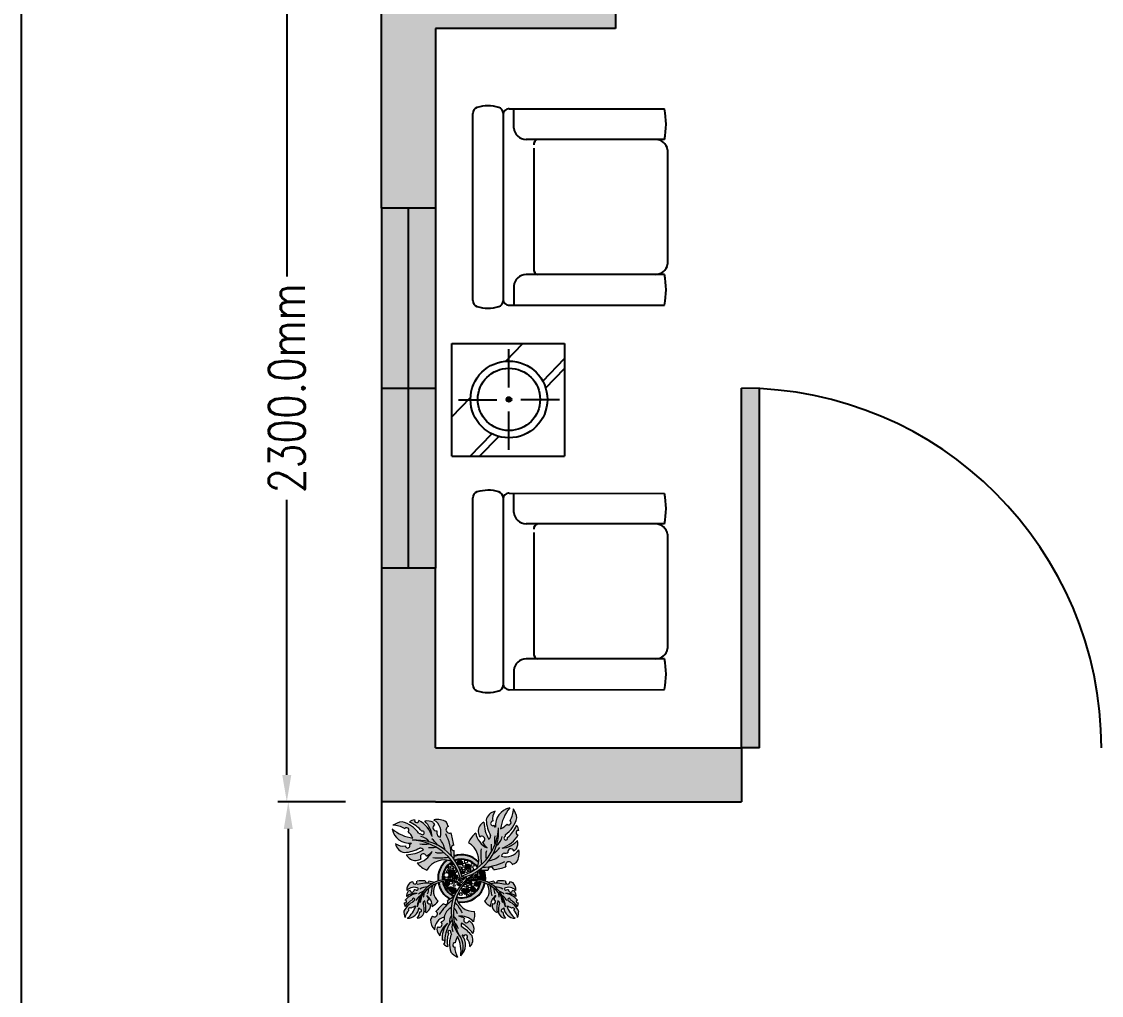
# Model space of a CAD drawing. Header units: millimetres. Extents: x 15734 to 38872, y 8066 to 23066.
# Drawn here: x 28872 to 31872, y 10878 to 13585 of the extents above; entities that cross this region are included whole.
import ezdxf

# ---------------------------------------------------------------- set-up
doc = ezdxf.new("R2010")
doc.units = ezdxf.units.MM
doc.header["$MEASUREMENT"] = 0
doc.layers.get('0').update_dxf_attribs({"color": 4})
for name, color, linetype in [('Door', 6, 'Continuous'), ('Flower. Ref. TV.', 4, 'Continuous'), ('Wall', 10, 'Continuous'), ('Window Glass', 5, 'Continuous')]:
    doc.layers.add(name, color=color, linetype=linetype)
doc.styles.add('ROMANS', font='romans.shx', dxfattribs={"width": 0.8})
doc.dimstyles.get("Standard").update_dxf_attribs({"dimtxt": 100, "dimasz": 75, "dimexe": 25, "dimexo": 0, "dimgap": 0.09, "dimtad": 0, "dimtoh": 1, "dimdec": 1, "dimzin": 0, "dimdsep": 46, "dimtxsty": 'ROMANS', "dimcen": 0.09, "dimclrd": 7, "dimclre": 7, "dimclrt": 7, "dimadec": 0, "dimazin": 0, "dimtfac": 1, "dimtdec": 1, "dimtofl": 0, "dimtmove": 0, "dimatfit": 3, "dimfxl": 1, "dimtfillclr": 7, "dimtolj": 1, "dimtzin": 0, "dimarcsym": 0})

# ---------------------------------------------------------------- blocks, each defined once
blk = doc.blocks.new('Novo Cashepo')
at = {"ltscale": 0.1}
h = blk.add_hatch(color=75, dxfattribs=at)
h.set_gradient(color1=(108, 164, 86), color2=(79, 120, 63), one_color=1, tint=0.36, name='CYLINDER')
h.paths.add_polyline_path([(0.283, 0.427, -0.314907), (0.264, 0.389, -0.122145), (0.217, 0.559, 0.291545), (0.16, 0.463, 0.043027), (0.176, 0.412, -1.339402), (0.202, 0.36, 0.060072), (0.249, 0.303, -0.231117), (0.136, 0.451, 0.11449), (0.063, 0.356, -0.376746), (0.15, 0.105, 0.228124), (0.36, 0.502, -0.2613), (0.174, 0.087, 0.033062), (0.259, 0.085, -0.981895), (0.313, 0.089, 0.048855), (0.436, 0.117, -1.138233), (0.498, 0.141, 0.018864), (0.541, 0.162, 0.208979), (0.562, 0.285, -0.346636), (0.392, 0.222, -0.42625), (0.423, 0.252, 0.04537), (0.455, 0.255, -0.994855), (0.513, 0.275, 0.044381), (0.539, 0.294, 0.18118), (0.55, 0.376, -0.18833), (0.397, 0.302, 0.191426), (0.557, 0.434, -1.174476), (0.564, 0.476, 0.140528), (0.54, 0.529, -0.125367), (0.452, 0.407, -2.245001), (0.426, 0.418, -0.031976), (0.428, 0.433, 0.181425), (0.544, 0.601, 0.094503), (0.51, 0.693, -0.138196), (0.476, 0.577, -1.074478), (0.446, 0.539, -0.088291), (0.383, 0.494, -0.144087), (0.473, 0.701, 0.388768), (0.331, 0.509, -0.041945), (0.319, 0.528, -1.340573), (0.305, 0.569, -0.196063), (0.327, 0.668, 0.307628), (0.239, 0.578, 0.111291)])
h = blk.add_hatch(color=75, dxfattribs=at)
h.set_gradient(color1=(108, 164, 86), color2=(102, 154, 81), one_color=1, tint=0.46, name='CYLINDER')
h.paths.add_polyline_path([(-0.081, 0.193, 0.033062), (-0.078, 0.278, -0.981895), (-0.083, 0.332, 0.048855), (-0.11, 0.455, -1.138233), (-0.134, 0.517, 0.018864), (-0.156, 0.56, 0.208979), (-0.278, 0.581, -0.346636), (-0.216, 0.411, -0.42625), (-0.246, 0.441, 0.04537), (-0.248, 0.474, -0.994855), (-0.269, 0.531, 0.044381), (-0.287, 0.558, 0.18118), (-0.37, 0.569, -0.18833), (-0.296, 0.416, 0.191426), (-0.427, 0.576, -1.174476), (-0.47, 0.583, 0.140528), (-0.523, 0.559, -0.125367), (-0.4, 0.471, -2.245001), (-0.411, 0.445, -0.031976), (-0.426, 0.447, 0.181425), (-0.595, 0.563, 0.094503), (-0.686, 0.529, -0.138196), (-0.571, 0.495, -1.074478), (-0.533, 0.465, -0.088291), (-0.488, 0.402, -0.144087), (-0.694, 0.492, 0.388768), (-0.503, 0.35, -0.041945), (-0.522, 0.338, -1.340573), (-0.563, 0.324, -0.196063), (-0.662, 0.346, 0.307628), (-0.572, 0.258, 0.111291), (-0.42, 0.302, -0.314907), (-0.383, 0.283, -0.122145), (-0.553, 0.236, 0.291545), (-0.456, 0.179, 0.043027), (-0.405, 0.195, -1.339402), (-0.354, 0.221, 0.060072), (-0.297, 0.268, -0.231117), (-0.444, 0.154, 0.11449), (-0.35, 0.082, -0.376746), (-0.099, 0.169, 0.228124), (-0.495, 0.379, -0.2613)])
h = blk.add_hatch(color=35, dxfattribs=at)
h.set_gradient(color1=(166, 115, 84), color2=(109, 75, 55), one_color=1, tint=0.32, name='INVCYLINDER')
h.paths.add_polyline_path([(0.36, 0.502, -0.309503), (0.012, 0.032, 0.812635), (0.017, 0.012, 0.364481)])
h = blk.add_hatch(color=35, dxfattribs=at)
h.set_gradient(color1=(166, 115, 84), color2=(109, 75, 55), one_color=1, tint=0.32, name='INVCYLINDER')
h.paths.add_polyline_path([(-0.019, 0.008, 0.872708), (0, 0.013, 0.378997), (-0.495, 0.379, -0.322151)])
h = blk.add_hatch(color=9, dxfattribs=at)
h.set_gradient(color1=(185, 193, 193), color2=(81, 92, 92), one_color=1, tint=0.34, name='CURVED')
h.paths.add_polyline_path([(0.152, 0.111, 0.06904), (0.164, 0.165, 0.288006), (-0.079, 0.223, -0.011646), (-0.081, 0.193, -0.009266), (-0.071, 0.179, -0.341204)])
h = blk.add_hatch(color=9, dxfattribs=at)
h.set_gradient(color1=(185, 193, 193), color2=(81, 92, 92), one_color=1, tint=0.34, name='CURVED')
h.paths.add_polyline_path([(-0.097, 0.167, 0.00155), (-0.099, 0.169, 0.067559), (-0.151, 0.183, 0.253608), (-0.237, -0.024, -0.036817), (-0.193, -0.014, -0.290631)])
h = blk.add_hatch(color=33, dxfattribs=at)
h.set_gradient(color1=(179, 165, 128), color2=(150, 134, 90), one_color=1, tint=0.47)
h.paths.add_polyline_path([(-0.149, 0.115, 1), (-0.129, 0.115, 1)])
h = blk.add_hatch(color=33, dxfattribs=at)
h.set_gradient(color1=(179, 165, 128), color2=(150, 134, 90), one_color=1, tint=0.47)
h.paths.add_polyline_path([(-0.113, 0.143, 1), (-0.093, 0.143, 1)])
h = blk.add_hatch(color=33, dxfattribs=at)
h.set_gradient(color1=(179, 165, 128), color2=(150, 134, 90), one_color=1, tint=0.47)
h.paths.add_polyline_path([(-0.047, 0.16, -1), (0.002, 0.16, -1)])
h = blk.add_hatch(color=33, dxfattribs=at)
h.set_gradient(color1=(179, 165, 128), color2=(150, 134, 90), one_color=1, tint=0.47)
h.paths.add_polyline_path([(0.033, 0.119, 1), (0.082, 0.119, 1)])
h = blk.add_hatch(color=33, dxfattribs=at)
h.set_gradient(color1=(179, 165, 128), color2=(150, 134, 90), one_color=1, tint=0.47)
h.paths.add_polyline_path([(-0.171, 0.005, 1), (-0.191, 0.005, 1)])
h = blk.add_hatch(color=33, dxfattribs=at)
h.set_gradient(color1=(179, 165, 128), color2=(150, 134, 90), one_color=1, tint=0.47)
edge = h.paths.add_edge_path()
edge.add_spline(control_points=[(-0.126, 0.039), (-0.128, 0.031), (-0.132, 0.016), (-0.099, 0.01), (-0.082, 0.025), (-0.059, 0.048), (-0.085, 0.062), (-0.086, 0.087), (-0.111, 0.089), (-0.124, 0.079), (-0.138, 0.061), (-0.121, 0.057), (-0.124, 0.047), (-0.126, 0.039)], knot_values=[0, 0, 0, 0, 0.020201, 0.040881, 0.075874, 0.093984, 0.117931, 0.138882, 0.158108, 0.177537, 0.194687, 0.200618, 0.219249, 0.219249, 0.219249, 0.219249], degree=3, periodic=0)
h = blk.add_hatch(color=35, dxfattribs=at)
h.set_gradient(color1=(166, 115, 84), color2=(109, 75, 55), one_color=1, tint=0.32, name='INVCYLINDER')
h.paths.add_polyline_path([(0.099, 0.019, 0.726279), (0.092, 0.023, 0.000011), (0.092, 0.023, 0.454782), (-0.024, -0.571, -0.387777)])
h = blk.add_hatch(color=33, dxfattribs=at)
h.set_gradient(color1=(179, 165, 128), color2=(150, 134, 90), one_color=1, tint=0.47)
h.paths.add_polyline_path([(-0.077, 0.004, 1), (-0.097, 0.004, 1)])
h = blk.add_hatch(color=33, dxfattribs=at)
h.set_gradient(color1=(179, 165, 128), color2=(150, 134, 90), one_color=1, tint=0.47)
h.paths.add_polyline_path([(-0.045, 0.022, 1), (-0.075, 0.022, 1)])
h = blk.add_hatch(color=33, dxfattribs=at)
h.set_gradient(color1=(179, 165, 128), color2=(150, 134, 90), one_color=1, tint=0.47)
h.paths.add_polyline_path([(0.024, 0.062, 1), (-0.006, 0.062, 1)])
h = blk.add_hatch(color=33, dxfattribs=at)
h.set_gradient(color1=(179, 165, 128), color2=(150, 134, 90), one_color=1, tint=0.47)
h.paths.add_polyline_path([(0.018, -0.006, 1), (-0.002, -0.006, 1)])
h = blk.add_hatch(color=33, dxfattribs=at)
h.set_gradient(color1=(179, 165, 128), color2=(150, 134, 90), one_color=1, tint=0.47)
h.paths.add_polyline_path([(0.156, 0.03, 1), (0.126, 0.03, 1)])
h = blk.add_hatch(color=33, dxfattribs=at)
h.set_gradient(color1=(179, 165, 128), color2=(150, 134, 90), one_color=1, tint=0.47)
h.paths.add_polyline_path([(0.183, 0.008, 1), (0.153, 0.008, 1)])
h = blk.add_hatch(color=9, dxfattribs=at)
h.set_gradient(color1=(185, 193, 193), color2=(81, 92, 92), one_color=1, tint=0.34, name='CURVED')
h.paths.add_polyline_path([(0.174, 0.087, -0.003321), (0.169, 0.084, -0.134103), (0.187, -0.015, -0.036923), (0.23, -0.027, 0.121396), (0.216, 0.085, -0.016535)])
h = blk.add_hatch(color=75, dxfattribs=at)
h.set_gradient(color1=(108, 164, 86), color2=(62, 94, 49), one_color=1, tint=0.28, name='CURVED')
h.paths.add_polyline_path([(-0.563, -0.214, -1.174476), (-0.573, -0.24, 0.140528), (-0.565, -0.277, -0.125367), (-0.493, -0.21, -2.245001), (-0.478, -0.22, -0.031976), (-0.481, -0.229, 0.181425), (-0.576, -0.323, 0.094503), (-0.565, -0.385, -0.138196), (-0.529, -0.316, -1.074478), (-0.506, -0.295, -0.088291), (-0.459, -0.274, -0.144087), (-0.543, -0.395, 0.388768), (-0.428, -0.29, -0.041945), (-0.423, -0.304, -1.340573), (-0.419, -0.332, -0.196063), (-0.445, -0.392, 0.307628), (-0.378, -0.346, 0.111291), (-0.387, -0.243, -0.314907), (-0.371, -0.222, -0.122145), (-0.361, -0.336, 0.291545), (-0.313, -0.281, 0.043027), (-0.317, -0.247, -1.339402), (-0.327, -0.211, 0.060072), (-0.35, -0.168, -0.231117), (-0.296, -0.277, 0.11449), (-0.238, -0.225, -0.376746), (-0.262, -0.054, 0.228124), (-0.446, -0.282, -0.2613), (-0.275, -0.039, 0.033062), (-0.329, -0.027, -0.981895), (-0.365, -0.023, 0.048855), (-0.447, -0.026, -1.138233), (-0.489, -0.034, 0.018864), (-0.52, -0.042, 0.208979), (-0.548, -0.118, -0.346636), (-0.432, -0.099, -0.42625), (-0.455, -0.114, 0.04537), (-0.476, -0.112, -0.994855), (-0.515, -0.118, 0.044381), (-0.535, -0.126, 0.18118), (-0.552, -0.178, -0.18833), (-0.445, -0.149, 0.191426)])
h = blk.add_hatch(color=35, dxfattribs=at)
h.set_gradient(color1=(166, 115, 84), color2=(109, 75, 55), one_color=1, tint=0.32, name='INVCYLINDER')
h.paths.add_polyline_path([(-0.071, -0.024, 0.529291), (-0.071, -0.019, 0.456534), (-0.446, -0.282, -0.387777)])
h = blk.add_hatch(color=9, dxfattribs=at)
h.set_gradient(color1=(185, 193, 193), color2=(81, 92, 92), one_color=1, tint=0.34, name='CURVED')
h.paths.add_polyline_path([(-0.192, -0.029, 0.03292), (-0.234, -0.042, 0.221446), (-0.12, -0.204, -0.019377), (-0.082, -0.183, -0.005069), (-0.079, -0.175, -0.256969)])
h = blk.add_hatch(color=33, dxfattribs=at)
h.set_gradient(color1=(179, 165, 128), color2=(150, 134, 90), one_color=1, tint=0.47)
h.paths.add_polyline_path([(-0.127, -0.053, 1), (-0.177, -0.053, 1)])
h = blk.add_hatch(color=33, dxfattribs=at)
h.set_gradient(color1=(179, 165, 128), color2=(150, 134, 90), one_color=1, tint=0.47)
h.paths.add_polyline_path([(-0.129, -0.095, 1), (-0.159, -0.095, 1)])
h = blk.add_hatch(color=33, dxfattribs=at)
h.set_gradient(color1=(179, 165, 128), color2=(150, 134, 90), one_color=1, tint=0.47)
edge = h.paths.add_edge_path()
edge.add_spline(control_points=[(-0.106, -0.138), (-0.102, -0.146), (-0.094, -0.16), (-0.066, -0.142), (-0.063, -0.12), (-0.062, -0.087), (-0.09, -0.094), (-0.107, -0.076), (-0.128, -0.091), (-0.13, -0.107), (-0.129, -0.13), (-0.114, -0.122), (-0.109, -0.131), (-0.106, -0.138)], knot_values=[0, 0, 0, 0, 0.020201, 0.040881, 0.075874, 0.093984, 0.117931, 0.138882, 0.158108, 0.177537, 0.194687, 0.200618, 0.219249, 0.219249, 0.219249, 0.219249], degree=3, periodic=0)
h = blk.add_hatch(color=33, dxfattribs=at)
h.set_gradient(color1=(179, 165, 128), color2=(150, 134, 90), one_color=1, tint=0.47)
h.paths.add_polyline_path([(-0.044, -0.032, 1), (-0.064, -0.032, 1)])
h = blk.add_hatch(color=9, dxfattribs=at)
h.set_gradient(color1=(185, 193, 193), color2=(81, 92, 92), one_color=1, tint=0.34, name='CURVED')
h.paths.add_polyline_path([(0.185, -0.031, -0.449638), (-0.056, -0.183, 0.000699), (-0.057, -0.184, 0.072477), (-0.041, -0.232, 0.40511), (0.228, -0.045, 0.032975)])
h = blk.add_hatch(color=33, dxfattribs=at)
h.set_gradient(color1=(179, 165, 128), color2=(150, 134, 90), one_color=1, tint=0.47)
h.paths.add_polyline_path([(-0.019, -0.056, 1), (-0.05, -0.056, 1)])
h = blk.add_hatch(color=33, dxfattribs=at)
h.set_gradient(color1=(179, 165, 128), color2=(150, 134, 90), one_color=1, tint=0.47)
h.paths.add_polyline_path([(-0.015, -0.015, 1), (-0.035, -0.015, 1)])
h = blk.add_hatch(color=33, dxfattribs=at)
h.set_gradient(color1=(179, 165, 128), color2=(150, 134, 90), one_color=1, tint=0.47)
edge = h.paths.add_edge_path()
edge.add_spline(control_points=[(0.025, -0.1), (0.017, -0.098), (0.002, -0.094), (-0.004, -0.127), (0.011, -0.144), (0.034, -0.166), (0.048, -0.141), (0.073, -0.14), (0.075, -0.115), (0.065, -0.102), (0.047, -0.088), (0.043, -0.104), (0.033, -0.102), (0.025, -0.1)], knot_values=[0, 0, 0, 0, 0.020201, 0.040881, 0.075874, 0.093984, 0.117931, 0.138882, 0.158108, 0.177537, 0.194687, 0.200618, 0.219249, 0.219249, 0.219249, 0.219249], degree=3, periodic=0)
h = blk.add_hatch(color=33, dxfattribs=at)
h.set_gradient(color1=(179, 165, 128), color2=(150, 134, 90), one_color=1, tint=0.47)
h.paths.add_polyline_path([(0.06, -0.044, 1), (0.04, -0.044, 1)])
h = blk.add_hatch(color=35, dxfattribs=at)
h.set_gradient(color1=(166, 115, 84), color2=(109, 75, 55), one_color=1, tint=0.32, name='INVCYLINDER')
h.paths.add_polyline_path([(0.431, -0.282, 0.456534), (0.057, -0.019, 0.529291), (0.056, -0.024, -0.387777)])
h = blk.add_hatch(color=33, dxfattribs=at)
h.set_gradient(color1=(179, 165, 128), color2=(150, 134, 90), one_color=1, tint=0.47)
h.paths.add_polyline_path([(0.094, -0.041, 1), (0.064, -0.041, 1)])
h = blk.add_hatch(color=33, dxfattribs=at)
h.set_gradient(color1=(179, 165, 128), color2=(150, 134, 90), one_color=1, tint=0.47)
h.paths.add_polyline_path([(0.133, -0.109, 1), (0.084, -0.109, 1)])
h = blk.add_hatch(color=33, dxfattribs=at)
h.set_gradient(color1=(179, 165, 128), color2=(150, 134, 90), one_color=1, tint=0.47)
h.paths.add_polyline_path([(0.174, -0.054, 1), (0.125, -0.054, 1)])
h = blk.add_hatch(color=75, dxfattribs=at)
h.set_gradient(color1=(108, 164, 86), color2=(154, 193, 138), one_color=1, tint=0.65, name='HEMISPHERICAL')
h.paths.add_polyline_path([(0.417, -0.099, -0.346636), (0.534, -0.118, 0.208979), (0.505, -0.042, 0.018864), (0.475, -0.034, -1.138233), (0.432, -0.026, 0.048855), (0.35, -0.023, -0.981895), (0.315, -0.027, 0.033062), (0.261, -0.039, -0.2613), (0.431, -0.282, 0.228124), (0.248, -0.054, -0.376746), (0.223, -0.225, 0.11449), (0.281, -0.277, -0.231117), (0.335, -0.168, 0.060072), (0.313, -0.211, -1.339402), (0.302, -0.247, 0.043027), (0.299, -0.281, 0.291545), (0.347, -0.336, -0.122145), (0.356, -0.222, -0.314907), (0.372, -0.243, 0.111291), (0.363, -0.346, 0.307628), (0.431, -0.392, -0.196063), (0.404, -0.332, -1.340573), (0.408, -0.304, -0.041945), (0.414, -0.29, 0.388768), (0.528, -0.395, -0.144087), (0.445, -0.274, -0.088291), (0.491, -0.295, -1.074478), (0.515, -0.316, -0.138196), (0.551, -0.385, 0.094503), (0.562, -0.323, 0.181425), (0.466, -0.229, -0.031976), (0.463, -0.22, -2.245001), (0.478, -0.21, -0.125367), (0.55, -0.277, 0.140528), (0.559, -0.24, -1.174476), (0.549, -0.214, 0.191426), (0.43, -0.149, -0.18833), (0.537, -0.178, 0.18118), (0.52, -0.126, 0.044381), (0.501, -0.118, -0.994855), (0.462, -0.112, 0.04537), (0.44, -0.114, -0.42625)])
h = blk.add_hatch(color=75, dxfattribs=at)
h.set_gradient(color1=(108, 164, 86), color2=(128, 178, 108), one_color=1, tint=0.56, name='CYLINDER')
h.paths.add_polyline_path([(-0.093, -0.215, -0.021499), (-0.082, -0.183, 0.033062), (-0.145, -0.221, -0.981895), (-0.183, -0.249, 0.048855), (-0.259, -0.327, -1.138233), (-0.293, -0.373, 0.018864), (-0.314, -0.409, 0.208979), (-0.272, -0.507, -0.346636), (-0.178, -0.383, -0.218356), (-0.107, -0.288, -0.045186), (-0.093, -0.217, -0.00127), (-0.095, -0.216, -0.001036)])
h = blk.add_hatch(color=75, dxfattribs=at)
h.set_gradient(color1=(108, 164, 86), color2=(128, 178, 108), one_color=1, tint=0.56, name='CYLINDER')
h.paths.add_polyline_path([(0.115, -0.429, 0.11449), (0.123, -0.326, -0.376746), (-0.057, -0.184, 0.228124), (-0.024, -0.571, -0.289779), (-0.013, -0.768, 0.388768), (0.001, -0.563, -0.041945), (0.018, -0.571, -1.340573), (0.048, -0.594, -0.196063), (0.078, -0.676, 0.307628), (0.1, -0.57, 0.111291), (-0.003, -0.48, -0.314907), (-0.007, -0.444, -0.122145), (0.107, -0.546, 0.291545), (0.103, -0.449, 0.043027), (0.068, -0.419, -1.339402), (0.025, -0.394, 0.060072), (-0.036, -0.374, -0.231117)])
h = blk.add_hatch(color=75, dxfattribs=at)
h.set_gradient(color1=(108, 164, 86), color2=(128, 178, 108), one_color=1, tint=0.56, name='CYLINDER')
h.paths.add_polyline_path([(-0.186, -0.418, 0.04537), (-0.208, -0.436, -0.994855), (-0.24, -0.478, 0.044381), (-0.251, -0.503, 0.18118), (-0.22, -0.568, -0.18833), (-0.144, -0.443, 0.191426), (-0.198, -0.613, -0.461932), (-0.171, -0.622, -0.164855), (-0.099, -0.411, -0.076989), (-0.107, -0.288, 0.218356), (-0.178, -0.383, -0.42625)])
h = blk.add_hatch(color=75, dxfattribs=at)
h.set_gradient(color1=(108, 164, 86), color2=(128, 178, 108), one_color=1, tint=0.56, name='CYLINDER')
h.paths.add_polyline_path([(-0.111, -0.729, 0.094503), (-0.043, -0.779, -0.138196), (-0.073, -0.68, -1.074478), (-0.069, -0.638, -0.088291), (-0.044, -0.576, -0.144087), (-0.013, -0.768, 0.289779), (-0.024, -0.571, -0.111568), (-0.099, -0.411, 0.164855), (-0.171, -0.622, -0.461932), (-0.184, -0.648, 0.140528), (-0.142, -0.675, -0.125367), (-0.135, -0.545, -2.245001), (-0.111, -0.541, -0.031976), (-0.106, -0.553, 0.181425)])
at = {"lineweight": 5, "ltscale": 0.1}
for centre, radius in [((-0.139, 0.115), 0.00994), ((-0.101, 0.113), 0.015), ((-0.103, 0.143), 0.00994), ((-0.075, 0.093), 0.015), ((-0.022, 0.16), 0.0245), ((-0.018, 0.109), 0.00994), ((0.015, 0.101), 0.015), ((0.021, 0.137), 0.015), ((0.039, 0.167), 0.015), ((0.058, 0.119), 0.0245), ((0.099, 0.094), 0.015), ((0.104, 0.134), 0.015), ((-0.181, 0.005), 0.00994), ((-0.155, 0.035), 0.0245), ((-0.144, 0.071), 0.00994), ((-0.13, 0.091), 0.00994), ((-0.128, 0.005), 0.00994), ((-0.087, 0.004), 0.00994), ((-0.066, 0.066), 0.00994), ((-0.06, 0.022), 0.015), ((-0.064, -0.005), 0.00994), ((-0.04, 0.002), 0.00994), ((-0.007, 0.084), 0.00994), ((0.009, 0.062), 0.015), ((0.008, -0.006), 0.00994), ((0.035, 0.003), 0.00994), ((0.043, 0.074), 0.015), ((0.072, 0.078), 0.00994), ((0.099, 0.002), 0.00994), ((0.113, 0.029), 0.00994), ((0.127, 0.005), 0.00994), ((0.141, 0.03), 0.015), ((0.163, 0.054), 0.00994), ((0.168, 0.008), 0.015), ((-0.152, -0.053), 0.0245), ((-0.144, -0.095), 0.015), ((-0.111, -0.041), 0.015), ((-0.081, -0.04), 0.00994), ((-0.077, -0.069), 0.00994), ((-0.054, -0.032), 0.00994), ((-0.034, -0.056), 0.015), ((-0.025, -0.015), 0.00994), ((-0.009, -0.031), 0.00994), ((0.033, -0.072), 0.015), ((0.05, -0.044), 0.00994), ((0.075, -0.078), 0.015), ((0.079, -0.041), 0.015), ((0.109, -0.109), 0.0245), ((0.108, -0.063), 0.015), ((0.15, -0.054), 0.0245), ((-0.013, -0.155), 0.015), ((0.054, -0.166), 0.00994), ((0.087, -0.151), 0.00994)]:
    blk.add_circle(centre, radius, dxfattribs=at)
for centre, radius, start, end in [((0.349, 0.558), 0.112, 101.2825, 169.6799), ((0.437, 0.592), 0.134, 145.305, 189.6765), ((0.507, 0.528), 0.176, 101.0186, 185.9966), ((0.779, 0.444), 0.399, 140.0122, 172.8088), ((0.288, 0.695), 0.222, 327.8752, 359.3481), ((0.288, 0.557), 0.26, 9.8207, 31.4151), ((-0.551, 0.307), 0.26, 99.8207, 121.4151), ((-0.666, 0.281), 0.291, 34.8613, 75.9935), ((-0.455, 0.479), 0.105, 98.3059, 130.3029), ((-0.636, 0.275), 0.306, 39.7257, 68.3087), ((-0.449, 0.576), 0.0218, 160.6631, 359.0131), ((-0.562, 0.33), 0.28, 17.9062, 61.2534), ((-0.343, 0.453), 0.119, 62.1153, 103.1932), ((-0.528, 0.397), 0.233, 4.6076, 47.2701), ((-0.427, 0.442), 0.181, 29.481, 39.6456), ((-0.24, 0.431), 0.155, 56.9429, 104.1578), ((-0.355, 0.456), 0.146, 341.9118, 58.3844), ((-0.723, 0.253), 0.645, 24.1234, 28.4463), ((0.264, 0.467), 0.104, 117.2921, 182.3073), ((0.584, 0.57), 0.367, 181.7055, 209.5612), ((0.598, 0.6), 0.359, 183.393, 208.7944), ((0.306, 0.547), 0.0226, 92.4292, 305.5449), ((0.288, 0.695), 0.222, 295.3016, 315.484), ((0.262, 0.672), 0.291, 304.8613, 345.9935), ((0.463, 0.557), 0.024, 227.5673, 55.7919), ((-0.438, 0.798), 0.399, 230.0122, 262.8088), ((-0.521, 0.526), 0.176, 191.0186, 275.9966), ((-0.689, 0.307), 0.222, 57.8752, 89.3481), ((-0.551, 0.481), 0.024, 317.5673, 145.7919), ((-0.689, 0.307), 0.222, 25.3016, 45.484), ((-0.404, 0.565), 0.12, 259.0186, 266.3445), ((-0.394, 0.453), 0.0186, 205.201, 109.1617), ((-0.259, 0.503), 0.0304, 110.1108, 289.5198), ((-0.427, 0.442), 0.181, 359.2754, 10.1496), ((-0.216, 0.44), 0.0293, 181.0153, 270.3634), ((-0.626, 0.206), 0.521, 1.9256, 26.9542), ((-0.126, 0.484), 0.0334, 103.7865, 298.5822), ((-0.723, 0.253), 0.645, 7.0576, 18.2453), ((0.303, 0.248), 0.263, 129.608, 155.7334), ((0.343, 0.493), 0.212, 191.5061, 243.5602), ((0.462, 0.526), 0.308, 191.8137, 201.6687), ((0.311, 0.569), 0.28, 287.9062, 331.2534), ((0.546, 0.41), 0.12, 169.0186, 176.3445), ((0.256, 0.642), 0.306, 309.7257, 338.3087), ((0.557, 0.456), 0.0218, 70.6631, 269.0131), ((0.46, 0.461), 0.105, 8.3059, 40.3029), ((-0.585, 0.456), 0.134, 235.305, 279.6765), ((-0.552, 0.368), 0.112, 191.2825, 259.6799), ((-0.54, 0.325), 0.0226, 182.4292, 35.5449), ((-0.372, 0.527), 0.187, 255.9423, 283.4167), ((-0.433, 0.281), 0.137, 36.1411, 80.3873), ((-0.403, 0.243), 0.182, 28.6905, 56.0246), ((-0.385, 0.246), 0.219, 9.4944, 41.5537), ((-0.08, 0.305), 0.0274, 95.6708, 273.5772), ((-0.036, 0.181), 0.201, 337.7465, 60.3213), ((0.196, 0.39), 0.0302, 280.5489, 133.5686), ((0.462, 0.526), 0.308, 212.4488, 226.1997), ((0.247, 0.421), 0.0364, 298.8789, 8.7972), ((0.482, 0.314), 0.194, 172.3137, 193.7119), ((0.508, 0.378), 0.187, 165.9423, 193.4167), ((0.262, 0.439), 0.137, 306.1411, 350.3873), ((0.378, 0.534), 0.233, 274.6076, 317.2701), ((0.434, 0.401), 0.0186, 115.201, 19.1617), ((0.434, 0.349), 0.119, 332.1153, 13.1932), ((-0.593, 0.617), 0.359, 273.393, 298.7944), ((-0.564, 0.603), 0.367, 271.7055, 299.5612), ((-0.46, 0.283), 0.104, 207.2921, 272.3073), ((-0.486, 0.362), 0.212, 281.5061, 333.5602), ((-0.415, 0.266), 0.0364, 28.8789, 98.7972), ((-0.384, 0.215), 0.0302, 10.5489, 223.5686), ((-0.519, 0.481), 0.308, 302.4488, 316.1997), ((-0.308, 0.501), 0.194, 262.3137, 283.7119), ((-0.225, 0.426), 0.171, 255.544, 283.8081), ((-0.723, 0.253), 0.645, 354.6159, 2.1904), ((0.808, 0.234), 0.622, 174.4084, 188.6615), ((0.407, 0.232), 0.171, 165.544, 193.8081), ((0.227, 0.391), 0.219, 279.4944, 311.5537), ((0.224, 0.409), 0.182, 298.6905, 326.0246), ((0.438, 0.361), 0.146, 251.9118, 328.3844), ((0.421, 0.223), 0.0293, 91.0153, 180.3634), ((0.423, 0.433), 0.181, 269.2754, 280.1496), ((0.484, 0.265), 0.0304, 20.1108, 199.5198), ((0.423, 0.433), 0.181, 299.481, 309.6456), ((0.412, 0.247), 0.155, 326.9429, 14.1578), ((-0.519, 0.481), 0.308, 281.8137, 291.6687), ((-0.242, 0.322), 0.263, 219.608, 245.7334), ((-0.175, -0.017), 0.201, 67.7465, 150.3213), ((-0.228, 0.827), 0.622, 264.4084, 278.6615), ((0.187, 0.633), 0.521, 271.9256, 296.9542), ((0.286, 0.087), 0.0274, 5.6708, 183.5772), ((0.234, 0.729), 0.645, 277.0576, 288.2453), ((0.465, 0.133), 0.0334, 13.7865, 208.5822), ((0.234, 0.729), 0.645, 294.1234, 298.4463), ((0.234, 0.729), 0.645, 264.6159, 272.1904), ((-0.447, -0.112), 0.101, 136.0179, 183.2328), ((-0.478, -0.182), 0.0952, 60.9868, 137.4594), ((-0.393, -0.443), 0.421, 103.1984, 107.5212), ((-0.468, -0.033), 0.0217, 182.8615, 17.6572), ((-0.451, -0.096), 0.0191, 260.0903, 349.4383), ((-0.393, -0.443), 0.421, 86.1325, 97.3203), ((-0.351, -0.387), 0.34, 81.0006, 106.0292), ((-0.347, -0.227), 0.143, 88.5693, 120.6287), ((-0.347, -0.025), 0.0179, 174.7458, 352.6522), ((-0.443, -0.103), 0.112, 334.6189, 2.8831), ((-0.393, -0.443), 0.421, 73.6909, 81.2654), ((-0.699, -0.055), 0.405, 343.4834, 357.7365), ((-0.152, -0.126), 0.131, 146.8215, 229.3963), ((0.138, -0.126), 0.131, 310.6037, 33.1785), ((0.379, -0.443), 0.421, 98.7346, 106.3091), ((0.685, -0.055), 0.405, 182.2635, 196.5166), ((0.337, -0.387), 0.34, 73.9708, 98.9994), ((0.333, -0.025), 0.0179, 187.3478, 5.2542), ((0.428, -0.103), 0.112, 177.1169, 205.3811), ((0.333, -0.227), 0.143, 59.3713, 91.4307), ((0.379, -0.443), 0.421, 82.6797, 93.8675), ((0.464, -0.182), 0.0952, 42.5406, 119.0132), ((0.436, -0.096), 0.0191, 190.5617, 279.9097), ((0.453, -0.033), 0.0217, 162.3428, 357.1385), ((0.379, -0.443), 0.421, 72.4788, 76.8016), ((0.433, -0.112), 0.101, 356.7672, 43.9821), ((-0.566, -0.228), 0.0142, 239.7381, 78.088), ((-0.397, -0.385), 0.199, 118.8007, 147.3836), ((-0.423, -0.331), 0.183, 96.9812, 140.3284), ((-0.474, -0.175), 0.0773, 141.1903, 182.2681), ((-0.462, -0.3), 0.152, 83.6826, 126.345), ((-0.478, -0.23), 0.118, 108.5559, 118.7205), ((-0.496, -0.115), 0.0199, 189.1858, 8.5947), ((-0.481, -0.208), 0.0121, 284.2759, 188.2367), ((-0.478, -0.23), 0.118, 78.3504, 89.2246), ((-0.375, -0.254), 0.0892, 115.216, 159.4623), ((-0.347, -0.24), 0.119, 107.7654, 135.0996), ((-0.525, -0.185), 0.122, 335.0173, 2.4916), ((-0.501, -0.146), 0.126, 341.3887, 2.7869), ((-0.514, -0.285), 0.201, 21.5237, 35.2746), ((-0.434, -0.278), 0.138, 0.581, 52.6352), ((-0.327, -0.23), 0.0197, 89.6239, 302.6435), ((0.174, -0.677), 0.557, 117.3918, 124.9664), ((0.114, -0.153), 0.174, 190.5225, 273.0973), ((0.419, -0.278), 0.138, 127.3648, 179.419), ((0.313, -0.23), 0.0197, 237.3565, 90.3761), ((0.5, -0.285), 0.201, 144.7254, 158.4763), ((0.486, -0.146), 0.126, 177.2131, 198.6113), ((0.333, -0.24), 0.119, 44.9004, 72.2346), ((0.511, -0.185), 0.122, 177.5084, 204.9827), ((0.361, -0.254), 0.0892, 20.5377, 64.784), ((0.447, -0.3), 0.152, 53.655, 96.3174), ((0.408, -0.331), 0.183, 39.6716, 83.0188), ((0.463, -0.23), 0.118, 90.7754, 101.6496), ((0.466, -0.208), 0.0121, 351.7633, 255.7241), ((0.481, -0.115), 0.0199, 171.4053, 350.8142), ((0.382, -0.385), 0.199, 32.6164, 61.1993), ((0.463, -0.23), 0.118, 61.2795, 71.4441), ((0.46, -0.175), 0.0773, 357.7319, 38.8097), ((0.552, -0.228), 0.0142, 101.912, 300.2619), ((-0.404, -0.403), 0.19, 113.9363, 155.0685), ((-0.505, -0.243), 0.0687, 177.3808, 209.3779), ((-0.423, -0.415), 0.145, 136.9502, 168.4231), ((-0.707, -0.193), 0.26, 309.0872, 341.8838), ((-0.543, -0.28), 0.115, 270.0936, 355.0715), ((-0.518, -0.305), 0.0157, 36.6423, 224.8669), ((-0.423, -0.415), 0.145, 104.3766, 124.559), ((-0.554, -0.2), 0.0785, 338.0936, 345.4195), ((-0.417, -0.317), 0.0148, 261.5041, 114.6198), ((-0.363, -0.244), 0.0238, 107.9539, 177.8722), ((-0.61, -0.315), 0.234, 352.4679, 17.8694), ((-0.597, -0.298), 0.239, 350.7805, 18.6362), ((-0.38, -0.271), 0.0679, 286.3671, 351.3823), ((-0.514, -0.285), 0.201, 0.8887, 10.7437), ((-0.378, -0.126), 0.171, 298.683, 324.8084), ((0.174, -0.677), 0.557, 129.8335, 141.0213), ((0.163, -0.585), 0.45, 124.7016, 149.7302), ((-0.164, -0.235), 0.0237, 218.4468, 36.3532), ((-0.039, -0.413), 0.142, 118.5185, 167.7887), ((-0.184, -0.397), 0.148, 18.3199, 46.584), ((-0.474, -0.586), 0.537, 27.1843, 41.4375), ((0.363, -0.126), 0.171, 215.1916, 241.317), ((0.5, -0.285), 0.201, 169.2563, 179.1113), ((0.366, -0.271), 0.0679, 188.6177, 253.6329), ((0.583, -0.298), 0.239, 161.3638, 189.2195), ((0.349, -0.244), 0.0238, 2.1278, 72.0461), ((0.595, -0.315), 0.234, 162.1306, 187.5321), ((0.402, -0.317), 0.0148, 65.3802, 278.4959), ((0.528, -0.28), 0.115, 184.9285, 269.9064), ((0.409, -0.415), 0.145, 55.441, 75.6234), ((0.692, -0.193), 0.26, 198.1162, 230.9128), ((0.539, -0.2), 0.0785, 194.5805, 201.9064), ((0.389, -0.403), 0.19, 24.9315, 66.0637), ((0.504, -0.305), 0.0157, 315.1331, 143.3577), ((0.409, -0.415), 0.145, 11.5769, 43.0498), ((0.49, -0.243), 0.0687, 330.6221, 2.6192), ((-0.407, -0.326), 0.17, 178.8957, 200.49), ((-0.506, -0.33), 0.0874, 314.38, 358.7514), ((-0.446, -0.319), 0.0729, 270.3575, 338.7549), ((0.174, -0.677), 0.557, 146.8994, 151.2222), ((-0.18, -0.41), 0.134, 179.7189, 226.9338), ((-0.273, -0.352), 0.0288, 226.5625, 61.3582), ((-0.146, -0.505), 0.126, 104.6878, 181.1604), ((-0.102, -0.551), 0.157, 122.0514, 132.9256), ((-0.199, -0.397), 0.0253, 303.7913, 33.1393), ((0.177, -0.623), 0.348, 142.4479, 179.8931), ((0.032, -0.44), 0.157, 151.4664, 178.8006), ((-0.2, -0.492), 0.167, 25.0896, 46.4879), ((-0.016, -0.556), 0.183, 44.282, 96.3362), ((-0.087, -0.636), 0.266, 65.2247, 78.9756), ((0.043, -0.413), 0.0261, 133.3249, 346.3445), ((-0.087, -0.636), 0.266, 44.5897, 54.4447), ((-0.101, -0.36), 0.227, 342.384, 8.5094), ((0.431, -0.319), 0.0729, 201.2451, 269.6425), ((0.492, -0.33), 0.0874, 181.2486, 225.62), ((0.392, -0.326), 0.17, 339.51, 1.1043), ((-0.102, -0.551), 0.157, 152.2569, 162.4215), ((-0.149, -0.494), 0.102, 184.8913, 225.9691), ((-0.225, -0.457), 0.0263, 232.8868, 52.2957), ((-0.022, -0.603), 0.201, 127.3836, 170.046), ((0.043, -0.596), 0.242, 140.6821, 184.0293), ((-0.125, -0.532), 0.016, 327.9769, 231.9376), ((0.018, -0.479), 0.118, 158.917, 203.1632), ((-0.189, -0.55), 0.161, 18.7183, 46.1926), ((0.021, -0.459), 0.0315, 151.6549, 221.5732), ((-0.154, -0.725), 0.317, 34.4815, 62.3371), ((-0.151, -0.753), 0.31, 36.1689, 61.5704), ((0.029, -0.501), 0.09, 330.0681, 35.0833), ((-0.188, -0.629), 0.0188, 283.4391, 121.789), ((0.117, -0.624), 0.264, 162.5017, 191.0846), ((0.127, -0.648), 0.252, 157.6373, 198.7695), ((-0.202, -0.591), 0.104, 21.7946, 29.1205), ((-0.072, -0.659), 0.0208, 80.3433, 268.5678), ((0.119, -0.677), 0.192, 148.0776, 168.26), ((-0.355, -0.725), 0.345, 352.7882, 25.5848), ((-0.174, -0.678), 0.185, 330.9322, 35.574), ((-0.118, -0.658), 0.152, 313.7946, 38.7725), ((0.036, -0.578), 0.0195, 305.2051, 158.3208), ((-0.038, -0.672), 0.116, 358.081, 42.4524), ((0.011, -0.607), 0.0965, 314.0585, 22.4559), ((-0.116, -0.588), 0.091, 221.0818, 253.0788), ((0.054, -0.577), 0.225, 222.5967, 244.191), ((0.119, -0.677), 0.192, 180.6511, 212.1241)]:
    blk.add_arc(centre, radius, start, end, dxfattribs=at)
at = {"lineweight": 20, "ltscale": 0.1}
for centre, radius, start, end in [((-0.157, 0.521), 0.518, 289.0066, 357.7964), ((-0.102, 0.461), 0.464, 284.942, 5.0453), ((-0.454, -0.083), 0.464, 12.0191, 95.0453), ((-0.515, -0.138), 0.518, 16.3708, 87.7964), ((0.293, -0.325), 0.401, 120.0005, 217.8213), ((0.361, -0.343), 0.447, 125.7916, 210.5723), ((-0.01, 0.012), 0.00971, 203.8853, 8.3312), ((0.017, 0.023), 0.0107, 117.5535, 273.9476), ((0.095, 0.02), 0.00417, 352.069, 136.0321), ((-0.145, -0.313), 0.303, 76.2995, 174.1203), ((-0.117, -0.358), 0.337, 82.0906, 166.8713), ((-0.073, -0.022), 0.00315, 308.368, 92.3311), ((0.058, -0.022), 0.00315, 87.6689, 231.632), ((0.103, -0.358), 0.337, 13.1287, 97.9094), ((0.13, -0.313), 0.303, 5.8797, 103.7005)]:
    blk.add_arc(centre, radius, start, end, dxfattribs=at)
at = {"ltscale": 0.1}
for centre, radius, start, end in [((0.437, 0.592), 0.134, 208.2976, 217.9049), ((-0.585, 0.456), 0.134, 298.2976, 307.9049), ((-0.003, 0), 0.235, 44.5248, 108.7916), ((-0.003, 0), 0.235, 129.0122, 185.9347), ((-0.003, 0), 0.191, 119.3518, 184.1737), ((-0.003, 0), 0.191, 35.4554, 110.8148), ((-0.003, 0), 0.191, 355.3819, 25.9338), ((-0.003, 0), 0.235, 353.3979, 21.0844), ((-0.003, 0), 0.235, 190.2712, 240.2168), ((-0.003, 0), 0.191, 188.82, 246.4657), ((-0.003, 0), 0.191, 253.7485, 350.5904), ((-0.003, 0), 0.235, 260.7676, 348.9809), ((-0.506, -0.33), 0.0874, 17.3725, 26.9799), ((-0.003, 0), 0.235, 247.0716, 247.3627), ((0.492, -0.33), 0.0874, 153.0201, 162.6275), ((-0.038, -0.672), 0.116, 61.0735, 70.6809)]:
    blk.add_arc(centre, radius, start, end, dxfattribs=at)
at = {"lineweight": 5, "ltscale": 0.1}
for points in [[(-0.126, 0.039), (-0.127, 0.019), (-0.107, 0.013), (-0.076, 0.031), (-0.067, 0.046), (-0.081, 0.065), (-0.09, 0.084), (-0.109, 0.087), (-0.125, 0.076), (-0.132, 0.061), (-0.127, 0.058), (-0.126, 0.039)], [(-0.106, -0.138), (-0.093, -0.154), (-0.074, -0.145), (-0.063, -0.112), (-0.065, -0.094), (-0.089, -0.09), (-0.108, -0.081), (-0.125, -0.091), (-0.129, -0.11), (-0.124, -0.127), (-0.119, -0.125), (-0.106, -0.138)], [(0.025, -0.1), (0.005, -0.099), (-0.001, -0.119), (0.017, -0.149), (0.032, -0.159), (0.051, -0.145), (0.07, -0.136), (0.073, -0.117), (0.062, -0.101), (0.046, -0.093), (0.044, -0.099), (0.025, -0.1)]]:
    blk.add_spline(points, degree=3, dxfattribs=at)
blk = doc.blocks.new('*D145')
at = {"layer": 'Defpoints', "color": 0}
for p in [(29608.8, 13716), (29772, 13716), (29772, 11416)]:
    blk.add_point(p, dxfattribs=at)
at = {"layer": 'Wall', "color": 7, "lineweight": -2, "transparency": 16777216}
for p, q in [((29772, 13716), (29583.8, 13716)), ((29608.8, 13641), (29608.8, 12876.5)), ((29608.8, 11491), (29608.8, 12255.4)), ((29772, 11416), (29583.8, 11416))]:
    blk.add_line(p, q, dxfattribs=at)
at = {"layer": 'Wall', "color": 7, "transparency": 16777216}
for points in [[(29596.3, 13641), (29621.3, 13641), (29608.8, 13716)], [(29596.3, 11491), (29621.3, 11491), (29608.8, 11416)]]:
    blk.add_solid(points, dxfattribs=at)
at = {"layer": 'Wall', "color": 7, "transparency": 16777216, "insert": (29608.8, 12566), "char_height": 100, "attachment_point": 5, "rotation": 90, "style": 'ROMANS'}
blk.add_mtext('\\A1;2300.0mm', dxfattribs=at)
blk = doc.blocks.new('*D146')
at = {"layer": 'Defpoints', "color": 0}
for p in [(29612.9, 11416), (29772, 11416), (29772, 9066)]:
    blk.add_point(p, dxfattribs=at)
at = {"layer": 'Wall', "color": 7, "lineweight": -2, "transparency": 16777216}
for p, q in [((29772, 11416), (29587.9, 11416)), ((29612.9, 11341), (29612.9, 10551.5)), ((29612.9, 9141), (29612.9, 9930.4)), ((29772, 9066), (29587.9, 9066))]:
    blk.add_line(p, q, dxfattribs=at)
at = {"layer": 'Wall', "color": 7, "transparency": 16777216}
for points in [[(29600.4, 11341), (29625.4, 11341), (29612.9, 11416)], [(29600.4, 9141), (29625.4, 9141), (29612.9, 9066)]]:
    blk.add_solid(points, dxfattribs=at)
at = {"layer": 'Wall', "color": 7, "transparency": 16777216, "insert": (29612.9, 10241), "char_height": 100, "attachment_point": 5, "rotation": 90, "style": 'ROMANS'}
blk.add_mtext('\\A1;2350.0mm', dxfattribs=at)

msp = doc.modelspace()

# ---------------------------------------------------------------- hatches: boundary and pattern name
msp.add_hatch(color=4).paths.add_polyline_path([(30226.02, 12541.41, 1.0000005), (30226.02, 12528.07, 1.0000005)])
at = {"layer": 'Door'}
h = msp.add_hatch(color=6, dxfattribs=at)
h.dxf.hatch_style = 1
h.paths.add_polyline_path([(30872, 11565.96), (30922, 11565.96), (30922, 12564.71, 0.0125059), (30872, 12565.96)])
h.paths.add_polyline_path([(32872, 12565.96, 0.0125059), (32822, 12564.71), (32822, 11565.96), (32872, 11565.96)])
h.paths.add_polyline_path([(34172, 17814.71, 0.0125059), (34122, 17815.96), (34122, 16815.96), (34172, 16815.96)])
h.paths.add_polyline_path([(34872, 18815.96, 0.0125059), (34870.75, 18865.96), (33872, 18865.96), (33872, 18815.96)])
h.paths.add_polyline_path([(34172, 21915.96), (34122, 21915.96), (34122, 20915.96, 0.0125059), (34172, 20917.21)])
at = {"layer": 'Wall'}
h = msp.add_hatch(color=3, dxfattribs=at)
h.dxf.hatch_style = 1
h.paths.add_polyline_path([(31072, 22065.96), (29872, 22065.96), (29872, 20915.96), (30022, 20915.96), (30022, 21915.96), (31072, 21915.96)])
h.paths.add_polyline_path([(34122, 22065.96), (32672, 22065.96), (32672, 21915.96), (33722, 21915.96), (33722, 19815.96), (33872, 19815.96), (33872, 21915.96), (34122, 21915.96)])
h.paths.add_polyline_path([(35922, 22065.96), (35122, 22065.96), (35122, 21915.96), (35922, 21915.96)], flags=17)
h.paths.add_polyline_path([(37872, 22065.96), (36922, 22065.96), (36922, 21915.96), (37722, 21915.96), (37722, 18565.96), (33872, 18565.96), (33872, 18815.96), (33722, 18815.96), (33722, 16665.96), (34122, 16665.96), (34122, 16815.96), (33872, 16815.96), (33872, 18415.96), (37722, 18415.96), (37722, 17715.96), (37222, 17715.96), (37222, 17440.96), (37372, 17440.96), (37372, 17565.96), (37872, 17565.96)])
h.paths.add_polyline_path([(30522, 17715.96), (30022, 17715.96), (30022, 18715.96), (29872, 18715.96), (29872, 17565.96), (30372, 17565.96), (30372, 13715.96), (29872, 13715.96), (29872, 13065.96), (30022, 13065.96), (30022, 13565.96), (30522, 13565.96)])
h.paths.add_polyline_path([(37372, 16940.96), (37222, 16940.96), (37222, 16815.96), (35122, 16815.96), (35122, 16665.96), (37222, 16665.96), (37222, 16515.96), (37222, 13715.96), (35122, 13715.96), (35122, 13565.96), (37722, 13565.96), (37722, 9215.96), (36722, 9215.96), (36722, 9065.96), (37872, 9065.96), (37872, 13715.96), (37372, 13715.96)])
h.paths.add_polyline_path([(30872, 11565.96), (30022, 11565.96), (30022, 12065.96), (29872, 12065.96), (29872, 11415.96), (30022, 11415.96), (30872, 11415.96)])
h.paths.add_polyline_path([(33872, 13565.96), (34122, 13565.96), (34122, 13715.96), (33722, 13715.96), (33722, 11565.96), (32872, 11565.96), (32872, 11415.96), (33722, 11415.96), (33722, 9065.96), (34872, 9065.96), (34872, 9215.96), (33872, 9215.96)])
at = {"layer": 'Window Glass'}
h = msp.add_hatch(color=7, dxfattribs=at)
h.dxf.hatch_style = 1
h.paths.add_polyline_path([(29947, 13065.96), (29872, 13065.96), (29872, 12565.96), (29947, 12565.96)])
h.paths.add_polyline_path([(30022, 13065.96), (29947, 13065.96), (29947, 12565.96), (30022, 12565.96)])
h.paths.add_polyline_path([(29947, 12565.96), (29872, 12565.96), (29872, 12065.96), (29947, 12065.96)])
h.paths.add_polyline_path([(30022, 12565.96), (29947, 12565.96), (29947, 12065.96), (30022, 12065.96)])
h.paths.add_polyline_path([(35797, 9215.96), (34872, 9215.96), (34872, 9140.96), (35797, 9140.96)])
h.paths.add_polyline_path([(35797, 9140.96), (34872, 9140.96), (34872, 9065.96), (35797, 9065.96)])
h.paths.add_polyline_path([(36722, 9215.96), (35797, 9215.96), (35797, 9140.96), (36722, 9140.96)])
h.paths.add_polyline_path([(36722, 9140.96), (35797, 9140.96), (35797, 9065.96), (36722, 9065.96)])
h.paths.add_polyline_path([(37297, 17440.96), (37222, 17440.96), (37222, 16940.96), (37297, 16940.96)])
h.paths.add_polyline_path([(37372, 17440.96), (37297, 17440.96), (37297, 16940.96), (37372, 16940.96)])
h.paths.add_polyline_path([(31872, 22065.96), (31072, 22065.96), (31072, 21990.96), (31872, 21990.96)])
h.paths.add_polyline_path([(31872, 21990.96), (31072, 21990.96), (31072, 21915.96), (31872, 21915.96)])
h.paths.add_polyline_path([(32672, 22065.96), (31872, 22065.96), (31872, 21990.96), (32672, 21990.96)])
h.paths.add_polyline_path([(32672, 21990.96), (31872, 21990.96), (31872, 21915.96), (32672, 21915.96)])

# ---------------------------------------------------------------- linework, layer by layer
at = {"color": 4}
for p, q in [((30125.47, 12809.41), (30125.47, 13329.63)), ((30209.83, 13325.71), (30209.83, 12809.06)), ((30226.86, 13342.72), (30658.16, 13341.94)), ((30239.81, 13288.73), (30239.81, 13342.69)), ((30658.05, 13257.12), (30273.73, 13257.12)), ((30294.84, 13233.4), (30294.84, 12896.94)), ((30666.74, 13228.54), (30666.74, 12910.5)), ((30658.05, 12881.92), (30273.73, 12881.92)), ((30239.81, 12850.3), (30239.81, 12796.34)), ((30226.86, 12796.32), (30658.16, 12797.09)), ((30067.37, 12376.58), (30067.37, 12690.01)), ((30067.37, 12690.01), (30380.8, 12690.01)), ((30217.29, 12641.08), (30264.63, 12690.01)), ((30380.8, 12690.01), (30380.8, 12376.58)), ((30226.02, 12568.08), (30226.02, 12674.78)), ((30319.95, 12585.34), (30380.8, 12648.22)), ((30327.9, 12566.44), (30380.8, 12621.1)), ((30067.37, 12486.17), (30119.45, 12539.98)), ((30085.99, 12533.56), (30192.7, 12533.56)), ((30366.06, 12533.56), (30259.34, 12533.56)), ((30226.02, 12394.7), (30226.02, 12501.4)), ((30117.93, 12376.58), (30178.52, 12439.2)), ((30144.17, 12376.58), (30197.68, 12431.87)), ((30067.37, 12376.58), (30380.8, 12376.58)), ((30226.86, 12274.41), (30658.16, 12273.64)), ((30239.81, 12220.43), (30239.81, 12274.39)), ((30125.47, 11741.1), (30125.47, 12261.32)), ((30209.83, 12257.41), (30209.83, 11740.76)), ((30658.05, 12188.81), (30273.73, 12188.81)), ((30294.84, 12165.1), (30294.84, 11828.64)), ((30666.74, 12160.23), (30666.74, 11842.19)), ((30658.05, 11813.61), (30273.73, 11813.61)), ((30239.81, 11782), (30239.81, 11728.04)), ((30226.86, 11728.01), (30658.16, 11728.79))]:
    msp.add_line(p, q, dxfattribs=at)
for radius in [106.7, 86.69, 6.67]:
    msp.add_circle((30226.02, 12534.74), radius, dxfattribs=at)
for centre, radius, start, end in [((30168.24, 13250.11), 100.57, 72.88984, 107.95776), ((30142.48, 13329.6), 17, 107.95776, 179.90266), ((30192.83, 13329.97), 17, 0, 72.88984), ((30226.84, 13325.71), 17, 89.90266, 180), ((30452.26, 13299.78), 210.17, 348.28889, 11.57247), ((30273.73, 13291.13), 34.01, 184.04015, 270), ((30309.99, 13242.75), 15.16, 108.58828, 182.4791), ((30633.2, 13222.95), 34.01, 9.45751, 89.90266), ((30633.2, 12916.09), 34.01, 270.09734, 350.54249), ((30273.73, 12847.91), 34.01, 90, 175.95985), ((30309.99, 12896.28), 15.16, 177.5209, 251.41172), ((30452.26, 12839.26), 210.17, 348.42753, 11.71111), ((30226.84, 12813.32), 17, 180, 270.09734), ((30142.48, 12809.43), 17, 180.09734, 252.04224), ((30168.24, 12888.93), 100.57, 252.04224, 287.11016), ((30192.83, 12809.06), 17, 287.11016, 0), ((30142.48, 12261.3), 17, 107.95776, 179.90266), ((30168.24, 12181.8), 100.57, 72.88984, 107.95776), ((30192.83, 12261.67), 17, 0, 72.88984), ((30226.84, 12257.41), 17, 89.90266, 180), ((30452.26, 12231.47), 210.17, 348.28889, 11.57247), ((30273.73, 12222.82), 34.01, 184.04015, 270), ((30309.99, 12174.45), 15.16, 108.58828, 182.4791), ((30633.2, 12154.64), 34.01, 9.45751, 89.90266), ((30309.99, 11827.98), 15.16, 177.5209, 251.41172), ((30633.2, 11847.78), 34.01, 270.09734, 350.54249), ((30273.73, 11779.6), 34.01, 90, 175.95985), ((30452.26, 11770.95), 210.17, 348.42753, 11.71111), ((30142.48, 11741.13), 17, 180.09734, 252.04224), ((30192.83, 11740.76), 17, 287.11016, 0), ((30226.84, 11745.02), 17, 180, 270.09734), ((30168.24, 11820.62), 100.57, 252.04224, 287.11016)]:
    msp.add_arc(centre, radius, start, end, dxfattribs=at)
at = {"layer": 'Door'}
for p, q in [((30872, 11565.96), (30872, 12565.96)), ((30922, 11565.96), (30922, 12565.96)), ((30922, 11565.96), (30872, 11565.96))]:
    msp.add_line(p, q, dxfattribs=at)
msp.add_arc((30872, 11565.96), 1000, 0, 90, dxfattribs=at)
at = {"layer": 'Wall'}
for p, q in [((28872, 8065.96), (28872, 23065.96)), ((30522, 17715.96), (30522, 13565.96)), ((29872, 13065.96), (29872, 13715.96)), ((30522, 13565.96), (30022, 13565.96)), ((30022, 13565.96), (30022, 13065.96)), ((30022, 13065.96), (29872, 13065.96)), ((30022, 12065.96), (29872, 12065.96)), ((29872, 12065.96), (29872, 11415.96)), ((30022, 11565.96), (30022, 12065.96)), ((30022, 11565.96), (30872, 11565.96)), ((30872, 11565.96), (30872, 11415.96)), ((30022, 11415.96), (29872, 11415.96)), ((29872, 11415.96), (29872, 9065.96)), ((30022, 11415.96), (30872, 11415.96))]:
    msp.add_line(p, q, dxfattribs=at)
at = {"layer": 'Window Glass'}
for p, q in [((29872, 13065.96), (29872, 12065.96)), ((29947, 12065.96), (29947, 13065.96)), ((30022, 13065.96), (30022, 12065.96)), ((29872, 12565.96), (30022, 12565.96))]:
    msp.add_line(p, q, dxfattribs=at)

# ---------------------------------------------------------------- block references
at = {"layer": 'Flower. Ref. TV.', "xscale": 280, "yscale": 280, "zscale": 280}
msp.add_blockref('Novo Cashepo', (30095.7, 11203.11), dxfattribs=at)

# ---------------------------------------------------------------- dimensions: what is measured, and where the dimension line sits
at = {"layer": 'Wall'}
for base, p1, p2, picture, middle in [((29608.84, 13715.96), (29772, 11415.96), (29772, 13715.96), '*D145', (29608.84, 12565.96)), ((29612.91, 11415.96), (29772, 9065.96), (29772, 11415.96), '*D146', (29612.91, 10240.96))]:
    dim = msp.add_linear_dim(base=base, p1=p1, p2=p2, angle=90, dimstyle='Standard', override={"dimpost": 'mm'}, dxfattribs=at)
    dim.commit()
    dim.dimension.update_dxf_attribs({"geometry": picture, "text_midpoint": middle})

doc.saveas('drawing.dxf')
